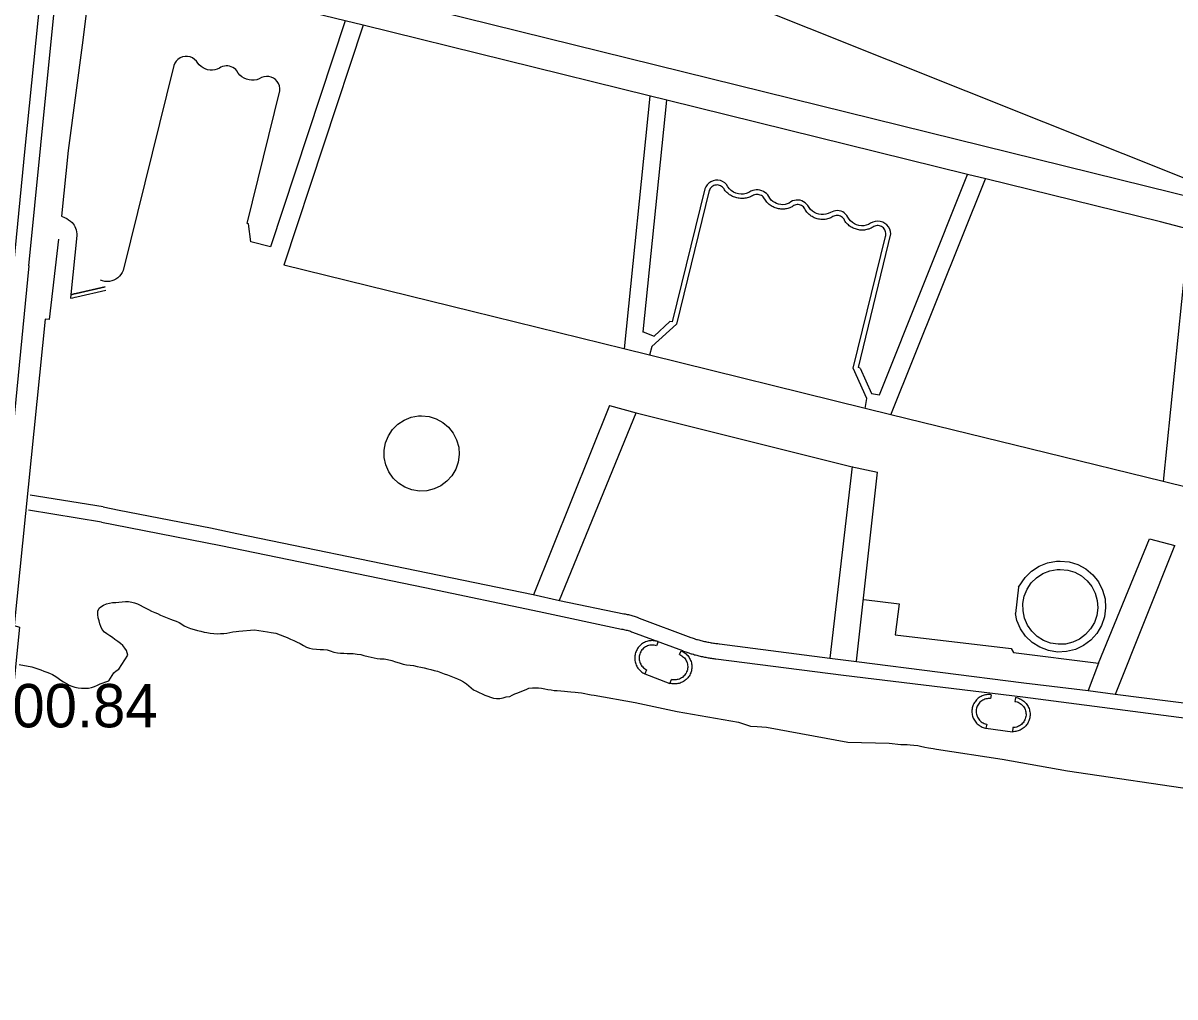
# Model space of a CAD drawing. Header units: millimetres. Extents: x 949 to 2135, y 1001 to 2286.
# Drawn here: x 1632.1 to 1831.3, y 1518.2 to 1686.7 of the extents above; entities that cross this region are included whole.
import ezdxf
from ezdxf.enums import TextEntityAlignment as Align

# ---------------------------------------------------------------- set-up
doc = ezdxf.new("R2010")
doc.units = ezdxf.units.MM
for name, color, linetype, lineweight in [('Nivel 12', 7, 'Continuous', 0), ('Nivel 15', 7, 'Continuous', 0), ('Nivel 17', 7, 'Continuous', 0), ('Nivel 23', 7, 'Continuous', 0), ('Nivel 24', 7, 'Continuous', 0), ('Nivel 24 (Construction)', 7, 'Continuous', 0), ('Nivel 26', 7, 'Continuous', 0), ('Nivel 3', 7, 'Continuous', 0)]:
    doc.layers.add(name, color=color, linetype=linetype, lineweight=lineweight)
doc.styles.add('Style-font023', font='font023.shx')

msp = doc.modelspace()

# ---------------------------------------------------------------- linework, layer by layer
at = {"layer": 'Nivel 12', "color": 7, "linetype": 'Continuous', "lineweight": 0}
for p, q in [((1741.94, 1579.67), (1741.68, 1578.95)), ((1745.68, 1577.43), (1745.95, 1578.08)), ((1739.93, 1574.82), (1739.67, 1574.09)), ((1739.67, 1574.09), (1744, 1572.46)), ((1744, 1572.46), (1744.25, 1573.13)), ((1799.55, 1570.5), (1799.42, 1569.83)), ((1803.74, 1570.03), (1803.63, 1569.34)), ((1798.79, 1565.4), (1798.62, 1564.71)), ((1798.62, 1564.71), (1803.21, 1564.1)), ((1803.31, 1564.81), (1803.21, 1564.1))]:
    msp.add_line(p, q, dxfattribs=at)
at = {"layer": 'Nivel 12', "color": 7, "linetype": 'Continuous', "lineweight": 0, "flags": 128}
for points in [[(1741.94, 1579.67), (1741.75, 1579.73), (1741.56, 1579.78), (1741.36, 1579.81), (1741.16, 1579.84), (1740.96, 1579.85), (1740.76, 1579.84), (1740.56, 1579.82), (1740.36, 1579.79), (1740.17, 1579.75), (1739.98, 1579.69), (1739.79, 1579.62), (1739.61, 1579.54), (1739.43, 1579.45), (1739.26, 1579.34), (1739.1, 1579.23), (1738.94, 1579.1), (1738.8, 1578.96), (1738.66, 1578.82), (1738.53, 1578.66), (1738.42, 1578.5), (1738.31, 1578.33), (1738.22, 1578.15), (1738.14, 1577.97), (1738.07, 1577.78), (1738.01, 1577.59), (1737.97, 1577.39), (1737.94, 1577.2), (1737.92, 1577), (1737.92, 1576.8), (1737.93, 1576.6), (1737.95, 1576.4), (1737.99, 1576.2), (1738.03, 1576.01), (1738.1, 1575.82), (1738.17, 1575.63), (1738.26, 1575.45), (1738.35, 1575.28), (1738.46, 1575.11), (1738.58, 1574.95), (1738.71, 1574.8), (1738.85, 1574.66), (1739, 1574.52), (1739.16, 1574.4), (1739.33, 1574.29), (1739.67, 1574.09)], [(1741.68, 1578.95), (1741.49, 1579.01), (1741.3, 1579.05), (1741.1, 1579.08), (1740.9, 1579.08), (1740.7, 1579.07), (1740.5, 1579.04), (1740.31, 1578.99), (1740.12, 1578.93), (1739.93, 1578.85), (1739.76, 1578.75), (1739.59, 1578.64), (1739.44, 1578.52), (1739.29, 1578.38), (1739.16, 1578.23), (1739.05, 1578.06), (1738.94, 1577.89), (1738.86, 1577.71), (1738.79, 1577.52), (1738.74, 1577.33), (1738.7, 1577.14), (1738.68, 1576.94), (1738.68, 1576.74), (1738.7, 1576.54), (1738.74, 1576.34), (1738.79, 1576.15), (1738.86, 1575.96), (1738.94, 1575.78), (1739.05, 1575.61), (1739.16, 1575.44), (1739.29, 1575.29), (1739.44, 1575.15), (1739.59, 1575.03), (1739.76, 1574.92), (1739.93, 1574.82)], [(1745.95, 1578.08), (1746.13, 1578), (1746.31, 1577.91), (1746.48, 1577.8), (1746.64, 1577.68), (1746.79, 1577.55), (1746.94, 1577.42), (1747.07, 1577.27), (1747.2, 1577.11), (1747.31, 1576.95), (1747.41, 1576.78), (1747.51, 1576.6), (1747.58, 1576.41), (1747.65, 1576.22), (1747.7, 1576.03), (1747.74, 1575.84), (1747.77, 1575.64), (1747.78, 1575.44), (1747.79, 1575.24), (1747.77, 1575.04), (1747.75, 1574.84), (1747.71, 1574.64), (1747.65, 1574.45), (1747.59, 1574.26), (1747.51, 1574.08), (1747.42, 1573.9), (1747.32, 1573.73), (1747.21, 1573.56), (1747.08, 1573.41), (1746.95, 1573.26), (1746.8, 1573.12), (1746.65, 1572.99), (1746.49, 1572.87), (1746.32, 1572.76), (1746.14, 1572.67), (1745.96, 1572.59), (1745.78, 1572.51), (1745.59, 1572.46), (1745.39, 1572.41), (1745.19, 1572.38), (1744.99, 1572.36), (1744.79, 1572.35), (1744.59, 1572.36), (1744.4, 1572.38), (1744.2, 1572.41), (1744, 1572.46)], [(1745.68, 1577.43), (1745.86, 1577.35), (1746.03, 1577.24), (1746.2, 1577.13), (1746.35, 1577), (1746.49, 1576.86), (1746.62, 1576.7), (1746.73, 1576.54), (1746.83, 1576.37), (1746.91, 1576.18), (1746.98, 1576), (1747.03, 1575.8), (1747.06, 1575.6), (1747.08, 1575.4), (1747.07, 1575.2), (1747.05, 1575.01), (1747.02, 1574.81), (1746.96, 1574.62), (1746.89, 1574.43), (1746.8, 1574.25), (1746.7, 1574.08), (1746.58, 1573.92), (1746.45, 1573.77), (1746.31, 1573.63), (1746.15, 1573.5), (1745.99, 1573.39), (1745.81, 1573.29), (1745.63, 1573.21), (1745.44, 1573.15), (1745.25, 1573.1), (1745.05, 1573.07), (1744.85, 1573.06), (1744.65, 1573.06), (1744.45, 1573.09), (1744.25, 1573.13)], [(1799.55, 1570.5), (1799.35, 1570.52), (1799.15, 1570.53), (1798.95, 1570.52), (1798.75, 1570.5), (1798.55, 1570.46), (1798.36, 1570.42), (1798.17, 1570.36), (1797.98, 1570.28), (1797.8, 1570.2), (1797.63, 1570.1), (1797.46, 1569.99), (1797.3, 1569.87), (1797.15, 1569.74), (1797.01, 1569.6), (1796.88, 1569.45), (1796.75, 1569.29), (1796.64, 1569.12), (1796.55, 1568.95), (1796.46, 1568.77), (1796.39, 1568.58), (1796.33, 1568.39), (1796.28, 1568.2), (1796.24, 1568), (1796.22, 1567.8), (1796.21, 1567.6), (1796.22, 1567.4), (1796.24, 1567.2), (1796.27, 1567), (1796.32, 1566.81), (1796.38, 1566.62), (1796.45, 1566.43), (1796.54, 1566.25), (1796.64, 1566.08), (1796.75, 1565.91), (1796.87, 1565.75), (1797, 1565.6), (1797.14, 1565.46), (1797.29, 1565.33), (1797.45, 1565.2), (1797.61, 1565.09), (1797.79, 1564.99), (1797.97, 1564.91), (1798.15, 1564.83), (1798.34, 1564.77), (1798.54, 1564.72), (1798.62, 1564.71)], [(1799.42, 1569.83), (1799.22, 1569.84), (1799.02, 1569.83), (1798.83, 1569.81), (1798.63, 1569.77), (1798.44, 1569.71), (1798.25, 1569.63), (1798.08, 1569.54), (1797.91, 1569.44), (1797.75, 1569.31), (1797.6, 1569.18), (1797.47, 1569.03), (1797.35, 1568.87), (1797.24, 1568.7), (1797.15, 1568.52), (1797.08, 1568.34), (1797.02, 1568.15), (1796.98, 1567.95), (1796.96, 1567.75), (1796.95, 1567.55), (1796.97, 1567.35), (1797, 1567.15), (1797.05, 1566.96), (1797.11, 1566.77), (1797.19, 1566.59), (1797.29, 1566.41), (1797.41, 1566.25), (1797.53, 1566.1), (1797.67, 1565.95), (1797.83, 1565.83), (1797.99, 1565.71), (1798.16, 1565.61), (1798.35, 1565.53), (1798.53, 1565.46), (1798.73, 1565.41), (1798.79, 1565.4)], [(1803.74, 1570.03), (1803.93, 1569.99), (1804.13, 1569.94), (1804.32, 1569.88), (1804.5, 1569.81), (1804.68, 1569.72), (1804.86, 1569.62), (1805.02, 1569.51), (1805.18, 1569.39), (1805.33, 1569.25), (1805.47, 1569.11), (1805.6, 1568.96), (1805.72, 1568.8), (1805.83, 1568.64), (1805.93, 1568.46), (1806.02, 1568.28), (1806.09, 1568.1), (1806.15, 1567.9), (1806.2, 1567.71), (1806.24, 1567.51), (1806.26, 1567.32), (1806.27, 1567.12), (1806.27, 1566.92), (1806.25, 1566.72), (1806.22, 1566.52), (1806.17, 1566.32), (1806.12, 1566.13), (1806.05, 1565.95), (1805.96, 1565.76), (1805.87, 1565.59), (1805.76, 1565.42), (1805.65, 1565.26), (1805.52, 1565.1), (1805.38, 1564.96), (1805.23, 1564.82), (1805.08, 1564.7), (1804.91, 1564.58), (1804.74, 1564.48), (1804.56, 1564.39), (1804.38, 1564.31), (1804.19, 1564.24), (1804, 1564.19), (1803.8, 1564.15), (1803.61, 1564.12), (1803.41, 1564.1), (1803.21, 1564.1)], [(1803.63, 1569.34), (1803.82, 1569.3), (1804.02, 1569.25), (1804.2, 1569.18), (1804.38, 1569.09), (1804.55, 1568.99), (1804.71, 1568.87), (1804.87, 1568.74), (1805, 1568.59), (1805.13, 1568.44), (1805.24, 1568.27), (1805.34, 1568.1), (1805.42, 1567.91), (1805.48, 1567.72), (1805.53, 1567.53), (1805.56, 1567.33), (1805.57, 1567.13), (1805.57, 1566.93), (1805.54, 1566.73), (1805.5, 1566.54), (1805.45, 1566.35), (1805.37, 1566.16), (1805.28, 1565.98), (1805.18, 1565.81), (1805.06, 1565.65), (1804.93, 1565.5), (1804.78, 1565.36), (1804.62, 1565.24), (1804.46, 1565.13), (1804.28, 1565.04), (1804.1, 1564.96), (1803.91, 1564.9), (1803.71, 1564.85), (1803.51, 1564.82), (1803.31, 1564.81)]]:
    msp.add_lwpolyline(points, dxfattribs=at)
at = {"layer": 'Nivel 15', "color": 7, "linetype": 'Continuous', "lineweight": 0}
msp.add_line((1837.02, 1658.17), (1749.07, 1693.34), dxfattribs=at)
at = {"layer": 'Nivel 15', "color": 7, "linetype": 'Continuous', "lineweight": 0, "flags": 128}
for points in [[(1633.13, 1644.66), (1635.21, 1665.57), (1637.93, 1692.78), (1639.23, 1705.73)], [(1633.13, 1644.66), (1626.9, 1581.27)]]:
    msp.add_lwpolyline(points, dxfattribs=at)
at = {"layer": 'Nivel 17', "color": 30, "linetype": 'Continuous', "lineweight": 0}
for p, q in [((1636.57, 1705.98), (1632.46, 1664.98)), ((1632.46, 1664.98), (1617.99, 1517.43))]:
    msp.add_line(p, q, dxfattribs=at)
at = {"layer": 'Nivel 23', "color": 1, "linetype": 'Continuous', "lineweight": 0, "flags": 128}
msp.add_lwpolyline([(1638.27, 1649.3), (1636.66, 1635.39), (1635.95, 1635.44), (1630.63, 1582.49), (1631.52, 1582.17), (1627.95, 1547.07), (1626.92, 1546.87), (1624.25, 1517.49), (1625.31, 1517.29), (1621.48, 1481.8), (1620.44, 1481.79), (1619.95, 1475.46), (1620.92, 1470.74), (1622.53, 1467.08), (1627.17, 1465.11), (1636.64, 1463.42)], dxfattribs=at)
at = {"layer": 'Nivel 24', "color": 3, "linetype": 'Continuous', "lineweight": 0}
for p, q in [((1664.01, 1698.61), (1873.3, 1646.89)), ((1687.83, 1687.06), (1674.92, 1647.97)), ((1690.94, 1686.3), (1677.21, 1644.8)), ((1740.54, 1674.04), (1736.08, 1630.31)), ((1739.39, 1633.24), (1743.49, 1673.32)), ((1780.21, 1622.36), (1795.48, 1660.48)), ((1782.22, 1618.92), (1798.57, 1659.73)), ((1671.53, 1648.8), (1671.14, 1651.93)), ((1833.74, 1650.94), (1829.29, 1607.36)), ((1674.92, 1647.97), (1671.53, 1648.8)), ((1744, 1635.04), (1741.25, 1632.5)), ((1739.39, 1633.24), (1741.25, 1632.5)), ((1777.74, 1620.02), (1740.48, 1629.23)), ((1776.87, 1626.99), (1778.87, 1622.62)), ((1778.65, 1623.29), (1778.65, 1623.29)), ((1778.87, 1622.62), (1780.21, 1622.36)), ((1733.57, 1620.5), (1720.43, 1587.79)), ((1733.57, 1620.5), (1738.17, 1619.22)), ((1724.89, 1586.83), (1738.17, 1619.22)), ((1738.17, 1619.22), (1775.3, 1609.98)), ((1775.49, 1609.94), (1771.66, 1576.84)), ((1775.3, 1609.98), (1779.89, 1608.98)), ((1776.27, 1576.27), (1779.89, 1608.98)), ((1818.12, 1575.95), (1826.93, 1597.43)), ((1821.02, 1570.59), (1831.33, 1596.32)), ((1826.93, 1597.43), (1831.33, 1596.32)), ((1804.29, 1589.1), (1803.73, 1584.55)), ((1777.5, 1586.98), (1783.65, 1586.2)), ((1783.65, 1586.2), (1782.95, 1580.87)), ((1782.95, 1580.87), (1802.98, 1578.49)), ((1802.98, 1578.49), (1803.43, 1577.8)), ((1803.43, 1577.8), (1818.12, 1575.95)), ((1818.12, 1575.95), (1816.29, 1571.24))]:
    msp.add_line(p, q, dxfattribs=at)
at = {"layer": 'Nivel 24', "color": 3, "linetype": 'Continuous', "lineweight": 0, "flags": 128}
for points in [[(1878.54, 1639.93), (1836.69, 1650.21), (1833.65, 1651.03), (1828.85, 1652.26), (1798.6, 1659.72), (1795.48, 1660.48), (1743.48, 1673.32), (1740.41, 1674.09), (1690.94, 1686.3), (1687.83, 1687.06), (1672.83, 1690.73), (1656.57, 1694.76), (1644.21, 1697.75), (1642.51, 1683.7)], [(1671.14, 1651.93), (1670.91, 1651.98), (1676.52, 1674.94), (1676.54, 1675.37), (1676.47, 1675.8), (1676.32, 1676.2), (1676.1, 1676.57), (1675.81, 1676.88), (1675.46, 1677.14), (1675.07, 1677.32), (1674.65, 1677.42), (1674.22, 1677.44), (1673.8, 1677.37), (1673.39, 1677.22), (1672.99, 1677.01), (1672.57, 1676.86), (1672.12, 1676.78), (1671.67, 1676.77), (1671.22, 1676.82), (1670.78, 1676.94), (1670.37, 1677.13), (1669.99, 1677.37), (1669.65, 1677.67), (1669.36, 1678.02), (1669.13, 1678.4), (1668.92, 1678.63), (1668.69, 1678.83), (1668.43, 1679), (1668.15, 1679.12), (1667.86, 1679.21), (1667.56, 1679.26), (1667.25, 1679.27), (1666.95, 1679.23), (1666.65, 1679.16), (1666.36, 1679.04), (1666.1, 1678.89), (1665.72, 1678.71), (1665.31, 1678.6), (1664.9, 1678.54), (1664.48, 1678.54), (1664.06, 1678.6), (1663.66, 1678.72), (1663.28, 1678.9), (1662.93, 1679.13), (1662.61, 1679.41), (1662.34, 1679.73), (1662.12, 1680.08), (1661.8, 1680.39), (1661.43, 1680.63), (1661.02, 1680.8), (1660.59, 1680.89), (1660.15, 1680.89), (1659.71, 1680.8), (1659.3, 1680.63), (1658.93, 1680.39), (1658.62, 1680.08), (1658.37, 1679.71), (1658.19, 1679.31), (1649.46, 1643.86), (1649.29, 1643.5), (1649.08, 1643.17), (1648.82, 1642.87), (1648.53, 1642.6), (1648.2, 1642.38), (1647.85, 1642.2), (1647.48, 1642.07), (1647.09, 1641.99), (1646.69, 1641.96), (1646.3, 1641.99), (1645.91, 1642.07), (1645.56, 1642.18)], [(1778.69, 1652.05), (1778.32, 1651.84), (1777.93, 1651.7), (1777.52, 1651.61), (1777.1, 1651.59), (1776.68, 1651.64), (1776.28, 1651.75), (1775.9, 1651.92), (1775.54, 1652.15), (1775.23, 1652.43), (1774.97, 1652.75), (1774.75, 1653.11), (1774.59, 1653.38), (1774.38, 1653.62), (1774.14, 1653.82), (1773.87, 1653.99), (1773.58, 1654.11), (1773.27, 1654.19), (1772.96, 1654.23), (1772.64, 1654.21), (1772.33, 1654.15), (1772.03, 1654.04), (1771.76, 1653.89), (1771.38, 1653.71), (1770.98, 1653.59), (1770.57, 1653.53), (1770.16, 1653.53), (1769.74, 1653.59), (1769.35, 1653.72), (1768.97, 1653.9), (1768.63, 1654.13), (1768.32, 1654.42), (1768.06, 1654.74), (1767.85, 1655.1), (1767.64, 1655.36), (1767.4, 1655.59), (1767.12, 1655.77), (1766.82, 1655.92), (1766.5, 1656.01), (1766.17, 1656.06), (1765.83, 1656.05), (1765.51, 1655.99), (1765.19, 1655.89), (1764.89, 1655.74), (1764.62, 1655.54), (1764.28, 1655.39), (1763.91, 1655.3), (1763.54, 1655.25), (1763.17, 1655.26), (1762.8, 1655.32), (1762.44, 1655.44), (1762.11, 1655.6), (1761.79, 1655.81), (1761.52, 1656.06), (1761.28, 1656.35), (1761.08, 1656.67), (1760.9, 1656.93), (1760.68, 1657.16), (1760.43, 1657.36), (1760.16, 1657.53), (1759.87, 1657.66), (1759.56, 1657.75), (1759.25, 1657.8), (1758.93, 1657.8), (1758.61, 1657.76), (1758.31, 1657.68), (1758.01, 1657.56), (1757.62, 1657.34), (1757.19, 1657.18), (1756.74, 1657.09), (1756.29, 1657.07), (1755.84, 1657.13), (1755.4, 1657.25), (1754.99, 1657.44), (1754.61, 1657.69), (1754.28, 1658), (1754, 1658.36), (1753.77, 1658.75), (1753.47, 1659.04), (1753.11, 1659.26), (1752.72, 1659.41), (1752.31, 1659.48), (1751.89, 1659.48), (1751.48, 1659.39), (1751.09, 1659.23), (1750.75, 1659), (1750.45, 1658.71), (1750.21, 1658.36), (1750.04, 1657.98), (1744.39, 1634.98), (1744, 1635.04)], [(1777.74, 1620.02), (1778.07, 1621.71), (1775.71, 1626.96), (1781.25, 1649.75), (1781.31, 1649.94), (1781.33, 1650.14), (1781.33, 1650.34), (1781.29, 1650.53), (1781.24, 1650.73), (1781.15, 1650.91), (1781.04, 1651.07), (1780.91, 1651.22), (1780.76, 1651.35), (1780.59, 1651.46), (1780.41, 1651.55), (1780.22, 1651.6), (1780.02, 1651.63), (1779.82, 1651.64), (1779.62, 1651.61), (1779.43, 1651.56), (1779.25, 1651.48), (1779.08, 1651.37), (1778.96, 1651.28), (1778.79, 1651.19), (1778.6, 1651.11), (1778.41, 1651.04), (1778.22, 1650.99), (1778.03, 1650.94), (1777.83, 1650.9), (1777.64, 1650.87), (1777.44, 1650.85), (1777.24, 1650.85), (1777.04, 1650.86), (1776.84, 1650.87), (1776.64, 1650.9), (1776.44, 1650.94), (1776.25, 1650.99), (1776.06, 1651.05), (1775.87, 1651.12), (1775.69, 1651.2), (1775.51, 1651.29), (1775.34, 1651.39), (1775.17, 1651.5), (1775.01, 1651.61), (1774.85, 1651.74), (1774.7, 1651.88), (1774.57, 1652.02), (1774.43, 1652.17), (1774.31, 1652.33), (1774.27, 1652.39), (1774.2, 1652.57), (1774.1, 1652.75), (1773.98, 1652.9), (1773.83, 1653.05), (1773.67, 1653.16), (1773.5, 1653.26), (1773.31, 1653.33), (1773.12, 1653.37), (1772.92, 1653.39), (1772.72, 1653.38), (1772.52, 1653.34), (1772.33, 1653.27), (1772.16, 1653.18), (1772.01, 1653.08), (1771.83, 1652.99), (1771.65, 1652.91), (1771.46, 1652.85), (1771.27, 1652.79), (1771.07, 1652.75), (1770.87, 1652.71), (1770.67, 1652.69), (1770.47, 1652.68), (1770.27, 1652.68), (1770.08, 1652.69), (1769.88, 1652.72), (1769.68, 1652.75), (1769.48, 1652.8), (1769.29, 1652.85), (1769.1, 1652.92), (1768.92, 1653), (1768.74, 1653.09), (1768.57, 1653.19), (1768.4, 1653.29), (1768.24, 1653.41), (1768.08, 1653.54), (1767.94, 1653.67), (1767.8, 1653.82), (1767.67, 1653.97), (1767.54, 1654.13), (1767.43, 1654.29), (1767.4, 1654.35), (1767.31, 1654.53), (1767.21, 1654.7), (1767.08, 1654.85), (1766.93, 1654.99), (1766.76, 1655.09), (1766.58, 1655.18), (1766.39, 1655.24), (1766.19, 1655.27), (1765.99, 1655.27), (1765.79, 1655.24), (1765.6, 1655.19), (1765.42, 1655.11), (1765.25, 1655), (1765.12, 1654.9), (1764.94, 1654.81), (1764.76, 1654.73), (1764.57, 1654.66), (1764.38, 1654.6), (1764.18, 1654.56), (1763.99, 1654.52), (1763.79, 1654.5), (1763.59, 1654.48), (1763.39, 1654.48), (1763.19, 1654.49), (1762.99, 1654.51), (1762.79, 1654.54), (1762.6, 1654.58), (1762.4, 1654.64), (1762.21, 1654.7), (1762.03, 1654.78), (1761.85, 1654.86), (1761.67, 1654.95), (1761.5, 1655.06), (1761.34, 1655.17), (1761.18, 1655.29), (1761.03, 1655.42), (1760.88, 1655.56), (1760.75, 1655.71), (1760.62, 1655.87), (1760.5, 1656.03), (1760.39, 1656.19), (1760.36, 1656.26), (1760.25, 1656.42), (1760.12, 1656.58), (1759.98, 1656.71), (1759.81, 1656.83), (1759.63, 1656.92), (1759.44, 1656.98), (1759.25, 1657.02), (1759.05, 1657.03), (1758.85, 1657.01), (1758.65, 1656.97), (1758.47, 1656.9), (1758.29, 1656.8), (1758.12, 1656.7), (1757.94, 1656.62), (1757.75, 1656.55), (1757.56, 1656.48), (1757.37, 1656.43), (1757.17, 1656.39), (1756.97, 1656.36), (1756.78, 1656.33), (1756.58, 1656.32), (1756.38, 1656.32), (1756.18, 1656.33), (1755.98, 1656.35), (1755.78, 1656.38), (1755.58, 1656.42), (1755.39, 1656.47), (1755.2, 1656.53), (1755.01, 1656.6), (1754.83, 1656.68), (1754.65, 1656.77), (1754.48, 1656.87), (1754.31, 1656.98), (1754.15, 1657.1), (1753.99, 1657.22), (1753.84, 1657.36), (1753.7, 1657.5), (1753.57, 1657.65), (1753.44, 1657.8), (1753.44, 1657.8), (1753.35, 1657.98), (1753.23, 1658.14), (1753.09, 1658.29), (1752.94, 1658.41), (1752.76, 1658.51), (1752.58, 1658.59), (1752.39, 1658.64), (1752.19, 1658.66), (1751.99, 1658.65), (1751.79, 1658.62), (1751.6, 1658.56), (1751.42, 1658.47), (1751.26, 1658.36), (1751.11, 1658.22), (1750.98, 1658.07), (1750.87, 1657.9), (1750.8, 1657.72), (1750.79, 1657.7), (1745.13, 1634.59), (1740.89, 1630.71), (1740.48, 1629.23), (1736.04, 1630.32), (1709.79, 1636.79), (1677.21, 1644.8)], [(1776.87, 1626.99), (1776.58, 1627.08), (1782.22, 1650.18), (1782.16, 1650.62), (1782.02, 1651.03), (1781.8, 1651.41), (1781.52, 1651.74), (1781.18, 1652.02), (1780.79, 1652.22), (1780.37, 1652.35), (1779.94, 1652.4), (1779.5, 1652.36), (1779.08, 1652.25), (1778.69, 1652.05)], [(1833.71, 1606.26), (1829.29, 1607.36), (1809.08, 1612.35), (1782.21, 1618.93), (1777.74, 1620.02)], [(1701.05, 1618.73), (1702.35, 1618.6), (1703.59, 1618.22), (1704.73, 1617.59), (1705.73, 1616.75), (1706.53, 1615.74), (1707.12, 1614.58), (1707.47, 1613.32), (1707.56, 1612.03), (1707.39, 1610.74), (1706.97, 1609.51), (1706.31, 1608.38), (1705.45, 1607.42), (1704.4, 1606.64), (1703.23, 1606.08), (1701.96, 1605.77), (1700.67, 1605.72), (1699.38, 1605.93), (1698.16, 1606.39), (1697.06, 1607.08), (1696.12, 1607.97), (1695.37, 1609.04), (1694.86, 1610.23), (1694.58, 1611.5), (1694.57, 1612.8), (1694.82, 1614.08), (1695.31, 1615.28), (1696.03, 1616.36), (1696.96, 1617.28), (1698.04, 1617.99), (1699.25, 1618.48), (1700.53, 1618.71), (1701.05, 1618.73)], [(1646.01, 1602.99), (1633.36, 1605.01)], [(1645.7, 1600.33), (1633.11, 1602.41)], [(1646, 1602.99), (1648.78, 1602.44), (1664.55, 1599.35), (1669.11, 1598.39), (1702.11, 1591.6), (1720.34, 1587.81), (1724.91, 1586.79), (1736.04, 1584.5), (1736.24, 1584.47), (1736.43, 1584.43), (1736.63, 1584.39), (1736.83, 1584.35), (1737.02, 1584.3), (1737.21, 1584.25), (1737.41, 1584.2), (1737.6, 1584.14), (1737.79, 1584.08), (1737.98, 1584.02), (1738.17, 1583.95), (1738.35, 1583.88), (1738.54, 1583.81), (1738.7, 1583.74), (1747.64, 1580.38), (1747.83, 1580.32), (1748.02, 1580.25), (1748.21, 1580.19), (1748.4, 1580.13), (1748.59, 1580.07), (1748.78, 1580.02), (1748.98, 1579.96), (1749.17, 1579.91), (1749.36, 1579.86), (1749.56, 1579.81), (1749.75, 1579.77), (1749.95, 1579.72), (1750.14, 1579.68), (1750.34, 1579.64), (1750.53, 1579.6), (1750.73, 1579.56), (1750.93, 1579.53), (1751.12, 1579.49), (1751.32, 1579.46), (1751.52, 1579.43), (1751.72, 1579.4), (1751.92, 1579.38), (1752.11, 1579.35), (1752.31, 1579.33), (1752.51, 1579.31), (1752.55, 1579.31), (1771.66, 1576.84), (1776.27, 1576.26), (1805.17, 1572.55), (1816.29, 1571.24), (1820.98, 1570.59), (1848.76, 1567.08)], [(1645.7, 1600.34), (1647.79, 1599.92), (1666.35, 1596.29), (1701.62, 1589.03), (1721.37, 1584.86), (1735.63, 1581.84), (1735.83, 1581.81), (1736.03, 1581.77), (1736.22, 1581.73), (1736.42, 1581.68), (1736.61, 1581.63), (1736.8, 1581.58), (1736.99, 1581.52), (1737.18, 1581.46), (1737.37, 1581.39), (1737.54, 1581.33), (1746.16, 1578.12), (1746.35, 1578.05), (1746.54, 1577.98), (1746.72, 1577.91), (1746.91, 1577.84), (1747.1, 1577.78), (1747.29, 1577.71), (1747.48, 1577.65), (1747.67, 1577.59), (1747.86, 1577.54), (1748.06, 1577.48), (1748.25, 1577.42), (1748.44, 1577.37), (1748.63, 1577.32), (1748.83, 1577.27), (1749.02, 1577.22), (1749.22, 1577.17), (1749.41, 1577.13), (1749.61, 1577.08), (1749.8, 1577.04), (1750, 1577), (1750.19, 1576.96), (1750.39, 1576.92), (1750.59, 1576.89), (1750.78, 1576.85), (1750.98, 1576.82), (1751.18, 1576.79), (1751.38, 1576.76), (1751.57, 1576.74), (1751.77, 1576.71), (1751.96, 1576.69), (1774.02, 1573.88), (1805.03, 1570.12), (1848.34, 1564.45)], [(1811.47, 1593.61), (1813.04, 1593.46), (1814.54, 1592.99), (1815.92, 1592.24), (1817.12, 1591.22), (1818.1, 1589.99), (1818.81, 1588.59), (1819.23, 1587.07), (1819.34, 1585.51), (1819.14, 1583.95), (1818.63, 1582.46), (1817.83, 1581.1), (1816.79, 1579.93), (1815.52, 1578.99), (1814.1, 1578.32), (1812.58, 1577.95), (1811, 1577.88), (1809.45, 1578.13), (1807.98, 1578.69), (1806.65, 1579.52), (1805.51, 1580.61), (1804.61, 1581.89), (1803.98, 1583.34), (1803.73, 1584.55)], [(1804.29, 1589.1), (1805.4, 1590.75), (1806.52, 1591.86), (1807.83, 1592.72), (1809.29, 1593.3), (1810.84, 1593.59), (1811.47, 1593.61)], [(1811.5, 1592.18), (1812.79, 1592.05), (1814.02, 1591.67), (1815.16, 1591.05), (1816.15, 1590.21), (1816.96, 1589.2), (1817.55, 1588.04), (1817.89, 1586.79), (1817.98, 1585.5), (1817.82, 1584.21), (1817.4, 1582.99), (1816.74, 1581.87), (1815.88, 1580.9), (1814.84, 1580.13), (1813.66, 1579.57), (1812.4, 1579.26), (1811.11, 1579.21), (1809.83, 1579.42), (1808.62, 1579.88), (1807.52, 1580.56), (1806.58, 1581.46), (1805.83, 1582.52), (1805.32, 1583.71), (1805.05, 1584.98), (1805.03, 1586.27), (1805.28, 1587.55), (1805.77, 1588.74), (1806.49, 1589.82), (1807.41, 1590.73), (1808.49, 1591.45), (1809.7, 1591.93), (1810.97, 1592.16), (1811.5, 1592.18)]]:
    msp.add_lwpolyline(points, dxfattribs=at)
at = {"layer": 'Nivel 24', "color": 3, "linetype": 'Continuous', "lineweight": 0}
msp.add_point((1739.39, 1633.24), dxfattribs=at)
at = {"layer": 'Nivel 24 (Construction)', "color": 3, "linetype": 'Continuous', "lineweight": 0, "flags": 128}
for points in [[(1642.51, 1683.7), (1639.96, 1664.62), (1639.96, 1664.62), (1638.81, 1653.28), (1639.34, 1653.01)], [(1641.45, 1649.91), (1640.42, 1639.7), (1640.63, 1639.74), (1641, 1639.82), (1641.32, 1639.91), (1646.35, 1641.06)], [(1646.35, 1641.06), (1641.32, 1639.91), (1641, 1639.82), (1640.63, 1639.74), (1640.42, 1639.7), (1640.36, 1639.09), (1640.75, 1639.16), (1641.15, 1639.25), (1641.46, 1639.34), (1646.48, 1640.48)]]:
    msp.add_lwpolyline(points, dxfattribs=at)
at = {"layer": 'Nivel 24 (Construction)', "color": 3, "linetype": 'Continuous', "lineweight": 0}
msp.add_arc((1661.53, 1680.9), 0.586, 35.1939, 35.1955, dxfattribs=at)
at = {"layer": 'Nivel 24 (Construction)', "color": 3, "linetype": 'Continuous', "lineweight": 0, "extrusion": (0, 0, -1)}
for centre, radius, start, end in [((-1637.9, 1649.48), 3.81, 112.106, 135.6671), ((-1638.31, 1650.01), 3.15, 137.3521, 157.9046), ((-1638.36, 1650.04), 3.09, 158.2145, 182.5171)]:
    msp.add_arc(centre, radius, start, end, dxfattribs=at)
at = {"layer": 'Nivel 26', "color": 4, "linetype": 'Continuous', "lineweight": 0, "flags": 128}
for points in [[(1631.48, 1575.74), (1633.69, 1575.31), (1634.69, 1574.97), (1635.22, 1574.78), (1635.76, 1574.59), (1636.25, 1574.41), (1636.74, 1574.22), (1637.26, 1573.98), (1637.8, 1573.67), (1638.22, 1573.36), (1638.68, 1573.03), (1639.16, 1572.7), (1639.64, 1572.41), (1640.12, 1572.14), (1640.59, 1571.95), (1641.11, 1571.79), (1641.68, 1571.68), (1642.28, 1571.62), (1642.84, 1571.63), (1643.45, 1571.65), (1643.99, 1571.73), (1644.51, 1571.89), (1644.99, 1572.12), (1645.47, 1572.36), (1646.99, 1572.91), (1647.56, 1573.84), (1647.85, 1574.3), (1648.23, 1574.6), (1648.72, 1574.92), (1650.25, 1577.31), (1650.01, 1578.14), (1649.73, 1578.57), (1649.38, 1579.02), (1648.99, 1579.37), (1648.52, 1579.72), (1648.03, 1580.06), (1647.61, 1580.37), (1647.16, 1580.67), (1646.66, 1581.02), (1646.22, 1581.34), (1645.82, 1581.78), (1645.62, 1582.27), (1645.45, 1582.75), (1645.28, 1583.27), (1645.15, 1583.81), (1645.07, 1584.35), (1645.07, 1584.93), (1645.28, 1585.46), (1645.57, 1585.7), (1646.05, 1585.99), (1646.59, 1586.19), (1647.1, 1586.33), (1647.64, 1586.42), (1648.19, 1586.45), (1648.72, 1586.52), (1649.28, 1586.58), (1649.85, 1586.6), (1650.38, 1586.6), (1650.93, 1586.52), (1651.44, 1586.4), (1651.93, 1586.2), (1652.4, 1585.97), (1652.93, 1585.71), (1653.38, 1585.45), (1653.83, 1585.22), (1654.38, 1584.95), (1654.93, 1584.73), (1655.41, 1584.52), (1655.93, 1584.28), (1656.49, 1584.04), (1657.05, 1583.79), (1657.63, 1583.58), (1658.1, 1583.41), (1658.63, 1583.2), (1659.13, 1582.97), (1659.58, 1582.69), (1660.03, 1582.39), (1660.51, 1582.16), (1661.12, 1581.93), (1661.71, 1581.75), (1662.33, 1581.62), (1662.91, 1581.48), (1663.44, 1581.34), (1663.94, 1581.25), (1664.51, 1581.14), (1665.15, 1581.07), (1665.75, 1581.04), (1666.29, 1581.06), (1666.87, 1581.08), (1667.39, 1581.15), (1667.92, 1581.28), (1668.44, 1581.36), (1668.97, 1581.42), (1669.48, 1581.49), (1672.18, 1581.71), (1674.39, 1581.38), (1675.05, 1581.28), (1675.83, 1581.14), (1676.61, 1580.86), (1677.35, 1580.59), (1677.83, 1580.38)], [(1677.83, 1580.38), (1678.39, 1580.13), (1678.96, 1579.88), (1679.43, 1579.66), (1680.06, 1579.34), (1680.64, 1579), (1681.14, 1578.73), (1681.68, 1578.53), (1682.2, 1578.44), (1682.88, 1578.38), (1683.51, 1578.34), (1684.1, 1578.31), (1684.72, 1578.23), (1685.27, 1578.08), (1685.89, 1577.86), (1686.5, 1577.74), (1687.03, 1577.68), (1687.59, 1577.67), (1688.18, 1577.64), (1688.69, 1577.64), (1689.24, 1577.63), (1689.91, 1577.53), (1690.57, 1577.44), (1691.06, 1577.26), (1691.8, 1577.13), (1693.38, 1576.75), (1693.92, 1576.7), (1694.61, 1576.68), (1695.18, 1576.57), (1695.91, 1576.4), (1696.56, 1576.17), (1697.2, 1575.99), (1697.87, 1575.79), (1698.47, 1575.67), (1699.09, 1575.59), (1699.67, 1575.52), (1700.32, 1575.38), (1700.93, 1575.25), (1701.53, 1575.13), (1702.12, 1574.96), (1702.64, 1574.87), (1703.24, 1574.7), (1703.78, 1574.55), (1704.4, 1574.33), (1704.98, 1574.13), (1705.51, 1573.93), (1706.09, 1573.73), (1706.69, 1573.47), (1707.25, 1573.22), (1707.77, 1572.99), (1708.32, 1572.7), (1708.85, 1572.37), (1709.24, 1572.04), (1709.62, 1571.67), (1710.02, 1571.35), (1710.54, 1571.11), (1711.01, 1570.89), (1711.52, 1570.62), (1712, 1570.4), (1712.49, 1570.23), (1712.99, 1570.05), (1713.49, 1569.91), (1714.03, 1569.86), (1714.58, 1569.85), (1715.18, 1569.96), (1715.71, 1570.14), (1716.29, 1570.21), (1716.7, 1570.43), (1717.19, 1570.63), (1717.72, 1570.81), (1718.39, 1571.13), (1719.14, 1571.42), (1719.63, 1571.61), (1720.21, 1571.68), (1720.72, 1571.68), (1721.27, 1571.67), (1721.81, 1571.62), (1722.38, 1571.51), (1722.88, 1571.37), (1723.46, 1571.31), (1723.99, 1571.21), (1724.5, 1571.21), (1725.13, 1571.17), (1725.77, 1571.13), (1726.29, 1571.03), (1726.87, 1570.97), (1727.6, 1570.94), (1728.14, 1570.88), (1728.72, 1570.81), (1729.28, 1570.7), (1729.81, 1570.61), (1730.37, 1570.5), (1730.89, 1570.41), (1737.97, 1569.17), (1745.25, 1567.57)], [(1745.25, 1567.57), (1755.83, 1565.73), (1757.95, 1565.04), (1759.06, 1565.01), (1760.68, 1564.91), (1774.76, 1562.3), (1781.9, 1562.09), (1783.9, 1561.91), (1784.48, 1561.88), (1785.01, 1561.87), (1785.52, 1561.81), (1786.15, 1561.77), (1786.84, 1561.7), (1787.33, 1561.59), (1788.05, 1561.45), (1788.72, 1561.33), (1789.49, 1561.18), (1790.11, 1561.08), (1801.42, 1559.33), (1812.72, 1557.35), (1836.18, 1553.86)]]:
    msp.add_lwpolyline(points, dxfattribs=at)

# ---------------------------------------------------------------- texts
at = {"layer": 'Nivel 3', "color": 16, "linetype": 'Continuous', "lineweight": 0, "style": 'Style-font023', "width": 1}
msp.add_text('200.84', height=7.5, rotation=359.9983, dxfattribs=at).set_placement((1624.73, 1568.6), align=Align.MIDDLE_LEFT)

doc.saveas('drawing.dxf')
